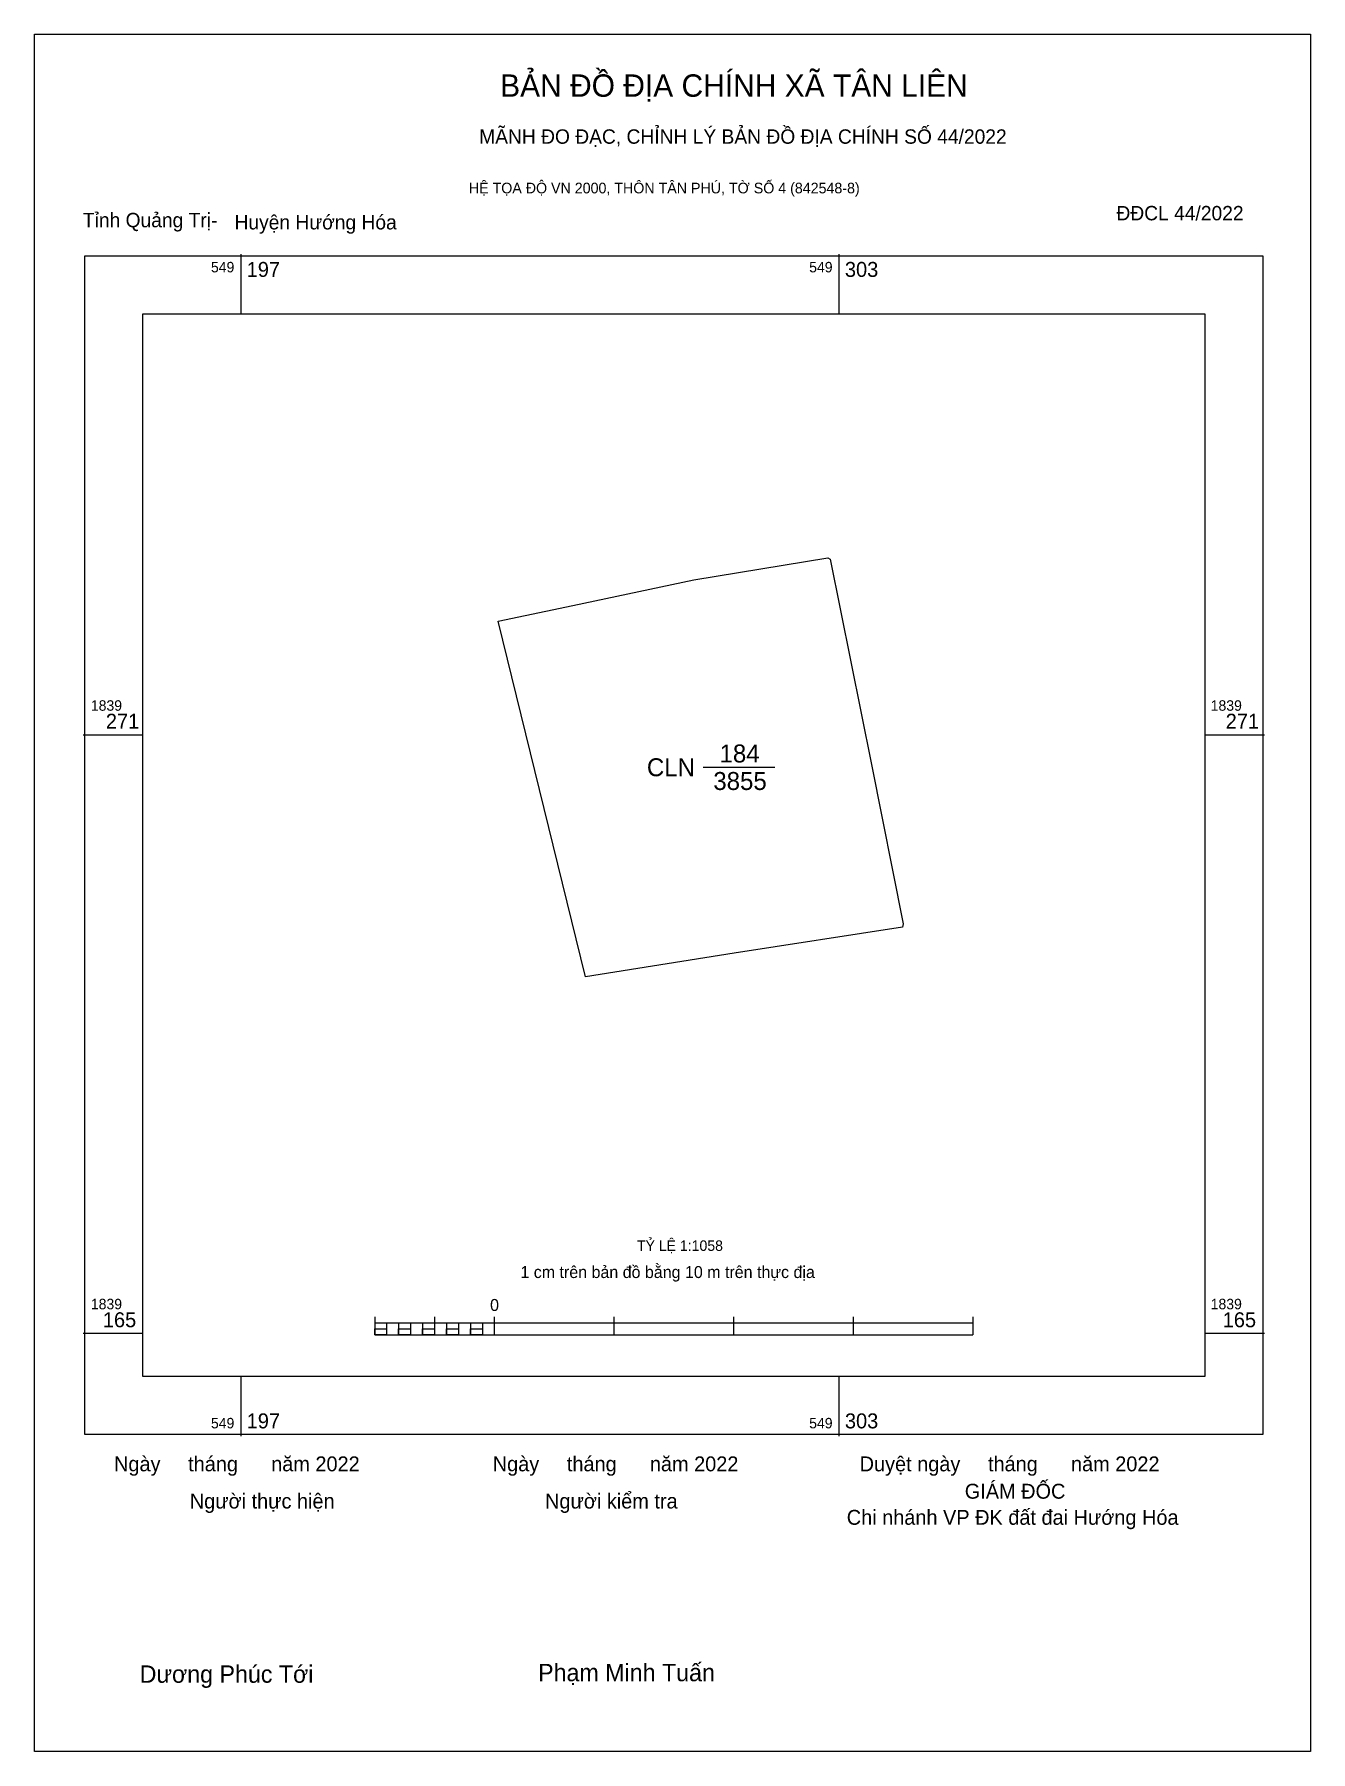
# Model space of a CAD drawing. Extents: x 549161 to 549387, y 1839091 to 1839395.
import ezdxf

# ---------------------------------------------------------------- set-up
doc = ezdxf.new("R2010")
doc.units = 0
for name, color, linetype in [('Level 10', 7, 'Continuous'), ('Level 13', 7, 'Continuous'), ('Level 15', 7, 'Continuous'), ('Level 6', 7, 'Continuous'), ('Level 62', 7, 'Continuous'), ('Level 63', 7, 'Continuous'), ('Level 9', 7, 'Continuous')]:
    doc.layers.add(name, color=color, linetype=linetype)

msp = doc.modelspace()

# ---------------------------------------------------------------- linework, layer by layer
at = {"layer": 'Level 10'}
msp.add_lwpolyline([(549301.31, 1839302.5), (549301.76, 1839302.27), (549309.09, 1839265.92), (549314.7, 1839237.76), (549314.57, 1839237.14), (549284.78, 1839232.55), (549258.44, 1839228.37), (549242.97, 1839291.27), (549256.17, 1839294.07), (549277.63, 1839298.62)], close=True, dxfattribs=at)
at = {"layer": 'Level 15'}
msp.add_lwpolyline([(549160.87, 1839395.12), (549386.81, 1839395.12), (549386.81, 1839091.27), (549160.87, 1839091.27)], close=True, dxfattribs=at)
at = {"layer": 'Level 62'}
msp.add_lwpolyline([(549180.08, 1839345.65), (549368.06, 1839345.65), (549368.06, 1839157.67), (549180.08, 1839157.67)], close=True, dxfattribs=at)
at = {"layer": 'Level 63'}
for p, q in [((549197.4, 1839356.24), (549197.4, 1839345.65)), ((549303.3, 1839356.24), (549303.3, 1839345.65)), ((549169.49, 1839271.2), (549180.08, 1839271.2)), ((549368.06, 1839271.2), (549378.65, 1839271.2)), ((549221.12, 1839168.19), (549221.12, 1839165.01)), ((549221.12, 1839167.13), (549327.02, 1839167.13)), ((549223.24, 1839167.13), (549223.24, 1839165.01)), ((549225.36, 1839167.13), (549225.36, 1839165.01)), ((549227.47, 1839167.13), (549227.47, 1839165.01)), ((549229.59, 1839167.13), (549229.59, 1839165.01)), ((549231.71, 1839168.19), (549231.71, 1839165.01)), ((549231.71, 1839167.13), (549231.71, 1839165.01)), ((549233.83, 1839167.13), (549233.83, 1839165.01)), ((549235.95, 1839167.13), (549235.95, 1839165.01)), ((549238.06, 1839167.13), (549238.06, 1839165.01)), ((549240.18, 1839167.13), (549240.18, 1839165.01)), ((549242.3, 1839168.19), (549242.3, 1839165.01)), ((549242.3, 1839167.13), (549242.3, 1839165.01)), ((549263.48, 1839168.19), (549263.48, 1839165.01)), ((549284.66, 1839168.19), (549284.66, 1839165.01)), ((549305.84, 1839168.19), (549305.84, 1839165.01)), ((549327.02, 1839168.19), (549327.02, 1839165.01)), ((549169.49, 1839165.3), (549180.08, 1839165.3)), ((549221.12, 1839165.01), (549327.02, 1839165.01)), ((549368.06, 1839165.3), (549378.65, 1839165.3)), ((549197.4, 1839157.67), (549197.4, 1839147.08)), ((549303.3, 1839157.67), (549303.3, 1839147.08))]:
    msp.add_line(p, q, dxfattribs=at)
for points in [[(549169.82, 1839355.91), (549378.32, 1839355.91), (549378.32, 1839147.41), (549169.82, 1839147.41)], [(549221.12, 1839166.07), (549223.24, 1839166.07), (549223.24, 1839165.01), (549221.12, 1839165.01)], [(549221.12, 1839166.07), (549223.24, 1839166.07), (549223.24, 1839165.01), (549221.12, 1839165.01)], [(549225.36, 1839166.07), (549227.47, 1839166.07), (549227.47, 1839165.01), (549225.36, 1839165.01)], [(549229.59, 1839166.07), (549231.71, 1839166.07), (549231.71, 1839165.01), (549229.59, 1839165.01)], [(549233.83, 1839166.07), (549235.95, 1839166.07), (549235.95, 1839165.01), (549233.83, 1839165.01)], [(549238.06, 1839166.07), (549240.18, 1839166.07), (549240.18, 1839165.01), (549238.06, 1839165.01)]]:
    msp.add_lwpolyline(points, close=True, dxfattribs=at)
at = {"layer": 'Level 9'}
msp.add_line((549279.26, 1839265.44), (549291.97, 1839265.44), dxfattribs=at)

# ---------------------------------------------------------------- texts
at = {"layer": 'Level 13'}
for s, p in [('184', (549282.17, 1839266.29)), ('CLN', (549269.31, 1839263.85)), ('3855', (549281.07, 1839261.42))]:
    msp.add_text(s, height=3.177, dxfattribs=at).set_placement(p)
at = {"layer": 'Level 6'}
msp.add_text('TỶ LỆ 1:1058', height=1.8616, dxfattribs=at).set_placement((549267.55, 1839179.87))
at = {"layer": 'Level 63'}
for s, height, p in [('BẢN ĐỒ ĐỊA CHÍNH XÃ TÂN LIÊN', 3.9645, (549243.33, 1839384.07)), ('MÃNH ĐO ĐẠC, CHỈNH LÝ BẢN ĐỒ ĐỊA CHÍNH SỐ 44/2022', 2.5439, (549239.62, 1839375.76)), ('HỆ TỌA ĐỘ VN 2000, THÔN TÂN PHÚ, TỜ SỐ 4 (842548-8)', 1.8832, (549237.79, 1839366.98)), ('549', 1.853, (549192.14, 1839353)), ('197', 2.647, (549198.46, 1839352.2)), ('549', 1.853, (549298.04, 1839353)), ('303', 2.647, (549304.36, 1839352.2)), ('1839', 1.853, (549170.88, 1839275.44)), ('1839', 1.853, (549369.12, 1839275.44)), ('271', 2.647, (549173.53, 1839272.26)), ('271', 2.647, (549371.77, 1839272.26)), ('1 cm trên bản đồ bằng 10 m trên thực địa', 2.118, (549246.92, 1839175.07)), ('1839', 1.853, (549170.88, 1839169.54)), ('0', 2.12, (549241.55, 1839169.24)), ('1839', 1.853, (549369.12, 1839169.54)), ('165', 2.647, (549173, 1839166.36)), ('165', 2.647, (549371.24, 1839166.36)), ('549', 1.853, (549192.14, 1839148.47)), ('197', 2.647, (549198.46, 1839148.47)), ('549', 1.853, (549298.04, 1839148.47)), ('303', 2.647, (549304.36, 1839148.47)), ('Ngày     tháng      năm 2022', 2.6351, (549174.98, 1839140.87)), ('Ngày     tháng      năm 2022', 2.6351, (549242.02, 1839140.87)), ('Duyệt ngày     tháng      năm 2022', 2.6351, (549306.97, 1839140.87)), ('Người thực hiện', 2.6351, (549188.39, 1839134.29)), ('Người kiểm tra', 2.6351, (549251.28, 1839134.29)), ('GIÁM ĐỐC', 2.635, (549325.58, 1839136.03)), ('Chi nhánh VP ĐK đất đai Hướng Hóa', 2.6351, (549304.69, 1839131.41)), ('Dương Phúc Tới', 3.0736, (549179.52, 1839103.46)), ('Phạm Minh Tuấn', 3.0736, (549250.05, 1839103.73))]:
    msp.add_text(s, height=height, dxfattribs=at).set_placement(p)
at = {"layer": 'Level 9'}
for s, p in [('ĐĐCL 44/2022', (549352.43, 1839362.21)), ('Tỉnh Quảng Trị-', (549169.46, 1839360.98)), ('Huyện Hướng Hóa', (549196.31, 1839360.6))]:
    msp.add_text(s, height=2.5439, dxfattribs=at).set_placement(p)

doc.saveas('drawing.dxf')
